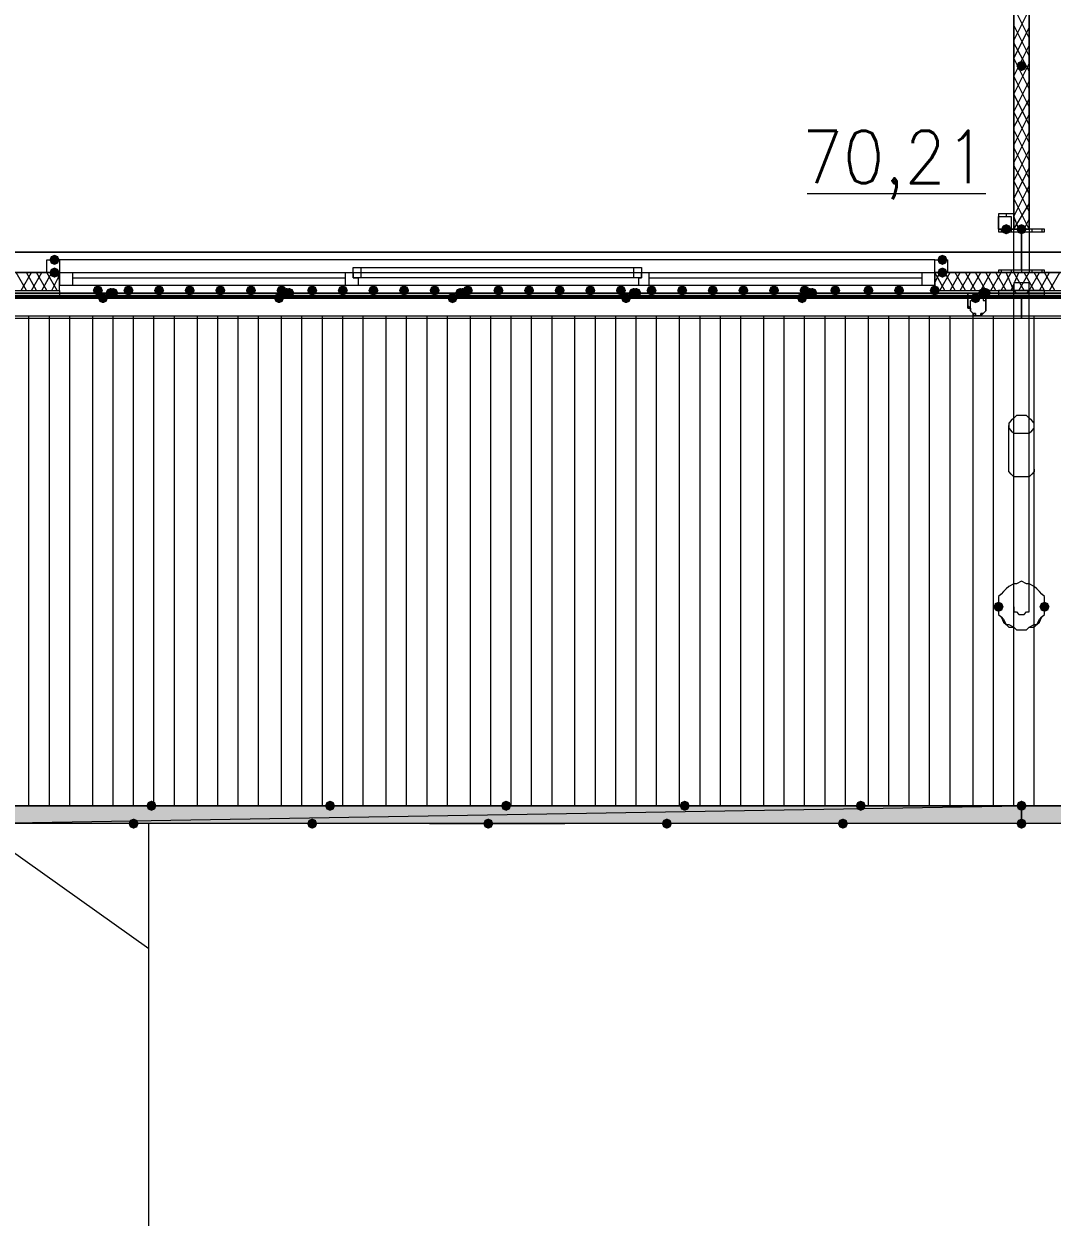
# Model space of a CAD drawing. Header units: millimetres. Extents: x 0 to 420, y 0 to 297.
# Drawn here: x 191.9 to 208.96, y 89.91 to 109.71 of the extents above; entities that cross this region are included whole.
import ezdxf

# ---------------------------------------------------------------- set-up
doc = ezdxf.new("R2010")
doc.units = ezdxf.units.MM
doc.styles.get("Standard").update_dxf_attribs({"font": 'STANDARD'})

msp = doc.modelspace()

# ---------------------------------------------------------------- hatches: boundary and pattern name
for color, points in [(7, [(208.534, 109.008333), (208.509129, 108.948537), (208.449333, 108.923667), (208.389538, 108.948537), (208.364667, 109.008333), (208.389537, 109.068129), (208.449333, 109.093), (208.509129, 109.068129)]), (7, [(208.28, 106.299), (208.255129, 106.239204), (208.195333, 106.214333), (208.135538, 106.239204), (208.110667, 106.299), (208.135537, 106.358796), (208.195333, 106.383667), (208.255129, 106.358796)]), (7, [(208.534, 106.299), (208.509129, 106.239204), (208.449333, 106.214333), (208.389538, 106.239204), (208.364667, 106.299), (208.389537, 106.358796), (208.449333, 106.383667), (208.509129, 106.358796)]), (7, [(192.489667, 105.791), (192.464796, 105.731204), (192.405, 105.706333), (192.345204, 105.731204), (192.320333, 105.791), (192.345204, 105.850796), (192.405, 105.875667), (192.464796, 105.850796)]), (7, [(207.221667, 105.791), (207.196796, 105.731204), (207.137, 105.706333), (207.077204, 105.731204), (207.052333, 105.791), (207.077204, 105.850796), (207.137, 105.875667), (207.196796, 105.850796)]), (7, [(192.489667, 105.579333), (192.464796, 105.519537), (192.405, 105.494667), (192.345204, 105.519537), (192.320333, 105.579333), (192.345204, 105.639129), (192.405, 105.664), (192.464796, 105.639129)]), (7, [(207.221667, 105.579333), (207.196796, 105.519537), (207.137, 105.494667), (207.077204, 105.519537), (207.052333, 105.579333), (207.077204, 105.639129), (207.137, 105.664), (207.196796, 105.639129)]), (7, [(193.209333, 105.283), (193.184463, 105.223204), (193.124667, 105.198333), (193.064871, 105.223204), (193.04, 105.283), (193.064871, 105.342796), (193.124667, 105.367667), (193.184462, 105.342796)]), (7, [(193.717333, 105.283), (193.692462, 105.223204), (193.632667, 105.198333), (193.572871, 105.223204), (193.548, 105.283), (193.572871, 105.342796), (193.632667, 105.367667), (193.692462, 105.342796)]), (7, [(194.225333, 105.283), (194.200462, 105.223204), (194.140667, 105.198333), (194.080871, 105.223204), (194.056, 105.283), (194.080871, 105.342796), (194.140667, 105.367667), (194.200462, 105.342796)]), (7, [(194.733333, 105.283), (194.708463, 105.223204), (194.648667, 105.198333), (194.588871, 105.223204), (194.564, 105.283), (194.588871, 105.342796), (194.648667, 105.367667), (194.708462, 105.342796)]), (7, [(195.241333, 105.283), (195.216462, 105.223204), (195.156667, 105.198333), (195.096871, 105.223204), (195.072, 105.283), (195.096871, 105.342796), (195.156667, 105.367667), (195.216462, 105.342796)]), (7, [(195.749333, 105.283), (195.724463, 105.223204), (195.664667, 105.198333), (195.604871, 105.223204), (195.58, 105.283), (195.604871, 105.342796), (195.664667, 105.367667), (195.724462, 105.342796)]), (7, [(196.257333, 105.283), (196.232463, 105.223204), (196.172667, 105.198333), (196.112871, 105.223204), (196.088, 105.283), (196.112871, 105.342796), (196.172667, 105.367667), (196.232462, 105.342796)]), (7, [(196.765333, 105.283), (196.740462, 105.223204), (196.680667, 105.198333), (196.620871, 105.223204), (196.596, 105.283), (196.620871, 105.342796), (196.680667, 105.367667), (196.740462, 105.342796)]), (7, [(197.273333, 105.283), (197.248462, 105.223204), (197.188667, 105.198333), (197.128871, 105.223204), (197.104, 105.283), (197.128871, 105.342796), (197.188667, 105.367667), (197.248462, 105.342796)]), (7, [(197.781333, 105.283), (197.756463, 105.223204), (197.696667, 105.198333), (197.636871, 105.223204), (197.612, 105.283), (197.636871, 105.342796), (197.696667, 105.367667), (197.756462, 105.342796)]), (7, [(198.289333, 105.283), (198.264463, 105.223204), (198.204667, 105.198333), (198.144871, 105.223204), (198.12, 105.283), (198.144871, 105.342796), (198.204667, 105.367667), (198.264462, 105.342796)]), (7, [(198.797333, 105.283), (198.772462, 105.223204), (198.712667, 105.198333), (198.652871, 105.223204), (198.628, 105.283), (198.652871, 105.342796), (198.712667, 105.367667), (198.772462, 105.342796)]), (7, [(199.347667, 105.283), (199.322796, 105.223204), (199.263, 105.198333), (199.203204, 105.223204), (199.178333, 105.283), (199.203204, 105.342796), (199.263, 105.367667), (199.322796, 105.342796)]), (7, [(199.855667, 105.283), (199.830796, 105.223204), (199.771, 105.198333), (199.711204, 105.223204), (199.686333, 105.283), (199.711204, 105.342796), (199.771, 105.367667), (199.830796, 105.342796)]), (7, [(200.363667, 105.283), (200.338796, 105.223204), (200.279, 105.198333), (200.219204, 105.223204), (200.194333, 105.283), (200.219204, 105.342796), (200.279, 105.367667), (200.338796, 105.342796)]), (7, [(200.871667, 105.283), (200.846796, 105.223204), (200.787, 105.198333), (200.727204, 105.223204), (200.702333, 105.283), (200.727204, 105.342796), (200.787, 105.367667), (200.846796, 105.342796)]), (7, [(201.379667, 105.283), (201.354796, 105.223204), (201.295, 105.198333), (201.235204, 105.223204), (201.210333, 105.283), (201.235204, 105.342796), (201.295, 105.367667), (201.354796, 105.342796)]), (7, [(201.887667, 105.283), (201.862796, 105.223204), (201.803, 105.198333), (201.743204, 105.223204), (201.718333, 105.283), (201.743204, 105.342796), (201.803, 105.367667), (201.862796, 105.342796)]), (7, [(202.395667, 105.283), (202.370796, 105.223204), (202.311, 105.198333), (202.251204, 105.223204), (202.226333, 105.283), (202.251204, 105.342796), (202.311, 105.367667), (202.370796, 105.342796)]), (7, [(202.903667, 105.283), (202.878796, 105.223204), (202.819, 105.198333), (202.759204, 105.223204), (202.734333, 105.283), (202.759204, 105.342796), (202.819, 105.367667), (202.878796, 105.342796)]), (7, [(203.411667, 105.283), (203.386796, 105.223204), (203.327, 105.198333), (203.267204, 105.223204), (203.242333, 105.283), (203.267204, 105.342796), (203.327, 105.367667), (203.386796, 105.342796)]), (7, [(203.919667, 105.283), (203.894796, 105.223204), (203.835, 105.198333), (203.775204, 105.223204), (203.750333, 105.283), (203.775204, 105.342796), (203.835, 105.367667), (203.894796, 105.342796)]), (7, [(204.427667, 105.283), (204.402796, 105.223204), (204.343, 105.198333), (204.283204, 105.223204), (204.258333, 105.283), (204.283204, 105.342796), (204.343, 105.367667), (204.402796, 105.342796)]), (7, [(204.935667, 105.283), (204.910796, 105.223204), (204.851, 105.198333), (204.791204, 105.223204), (204.766333, 105.283), (204.791204, 105.342796), (204.851, 105.367667), (204.910796, 105.342796)]), (7, [(205.443667, 105.283), (205.418796, 105.223204), (205.359, 105.198333), (205.299204, 105.223204), (205.274333, 105.283), (205.299204, 105.342796), (205.359, 105.367667), (205.418796, 105.342796)]), (7, [(205.994, 105.283), (205.969129, 105.223204), (205.909333, 105.198333), (205.849538, 105.223204), (205.824667, 105.283), (205.849537, 105.342796), (205.909333, 105.367667), (205.969129, 105.342796)]), (7, [(206.502, 105.283), (206.477129, 105.223204), (206.417333, 105.198333), (206.357537, 105.223204), (206.332667, 105.283), (206.357537, 105.342796), (206.417333, 105.367667), (206.477129, 105.342796)]), (7, [(207.094667, 105.283), (207.069796, 105.223204), (207.01, 105.198333), (206.950204, 105.223204), (206.925333, 105.283), (206.950204, 105.342796), (207.01, 105.367667), (207.069796, 105.342796)]), (7, [(207.094667, 105.283), (207.069796, 105.223204), (207.01, 105.198333), (206.950204, 105.223204), (206.925333, 105.283), (206.950204, 105.342796), (207.01, 105.367667), (207.069796, 105.342796)]), (254, [(193.294, 105.156), (193.269129, 105.096204), (193.209333, 105.071333), (193.149538, 105.096204), (193.124667, 105.156), (193.149537, 105.215796), (193.209333, 105.240667), (193.269129, 105.215796)]), (254, [(193.421, 105.240667), (193.396129, 105.180871), (193.336333, 105.156), (193.276538, 105.180871), (193.251667, 105.240667), (193.276537, 105.300462), (193.336333, 105.325333), (193.396129, 105.300463)]), (254, [(193.463333, 105.240667), (193.438462, 105.180871), (193.378667, 105.156), (193.318871, 105.180871), (193.294, 105.240667), (193.318871, 105.300462), (193.378667, 105.325333), (193.438462, 105.300463)]), (254, [(193.463333, 105.240667), (193.438462, 105.180871), (193.378667, 105.156), (193.318871, 105.180871), (193.294, 105.240667), (193.318871, 105.300462), (193.378667, 105.325333), (193.438462, 105.300463)]), (254, [(196.215, 105.156), (196.190129, 105.096204), (196.130333, 105.071333), (196.070538, 105.096204), (196.045667, 105.156), (196.070537, 105.215796), (196.130333, 105.240667), (196.190129, 105.215796)]), (254, [(196.299667, 105.240667), (196.274796, 105.180871), (196.215, 105.156), (196.155204, 105.180871), (196.130333, 105.240667), (196.155204, 105.300462), (196.215, 105.325333), (196.274796, 105.300463)]), (254, [(196.342, 105.240667), (196.317129, 105.180871), (196.257333, 105.156), (196.197538, 105.180871), (196.172667, 105.240667), (196.197537, 105.300462), (196.257333, 105.325333), (196.317129, 105.300463)]), (254, [(196.384333, 105.240667), (196.359463, 105.180871), (196.299667, 105.156), (196.239871, 105.180871), (196.215, 105.240667), (196.239871, 105.300462), (196.299667, 105.325333), (196.359462, 105.300463)]), (254, [(199.093667, 105.156), (199.068796, 105.096204), (199.009, 105.071333), (198.949204, 105.096204), (198.924333, 105.156), (198.949204, 105.215796), (199.009, 105.240667), (199.068796, 105.215796)]), (254, [(199.220667, 105.240667), (199.195796, 105.180871), (199.136, 105.156), (199.076204, 105.180871), (199.051333, 105.240667), (199.076204, 105.300462), (199.136, 105.325333), (199.195796, 105.300463)]), (254, [(199.263, 105.240667), (199.238129, 105.180871), (199.178333, 105.156), (199.118538, 105.180871), (199.093667, 105.240667), (199.118537, 105.300462), (199.178333, 105.325333), (199.238129, 105.300463)]), (254, [(199.263, 105.240667), (199.238129, 105.180871), (199.178333, 105.156), (199.118538, 105.180871), (199.093667, 105.240667), (199.118537, 105.300462), (199.178333, 105.325333), (199.238129, 105.300463)]), (254, [(201.972333, 105.156), (201.947462, 105.096204), (201.887667, 105.071333), (201.827871, 105.096204), (201.803, 105.156), (201.827871, 105.215796), (201.887667, 105.240667), (201.947462, 105.215796)]), (254, [(202.099333, 105.240667), (202.074462, 105.180871), (202.014667, 105.156), (201.954871, 105.180871), (201.93, 105.240667), (201.954871, 105.300462), (202.014667, 105.325333), (202.074462, 105.300463)]), (254, [(202.141667, 105.240667), (202.116796, 105.180871), (202.057, 105.156), (201.997204, 105.180871), (201.972333, 105.240667), (201.997204, 105.300462), (202.057, 105.325333), (202.116796, 105.300463)]), (254, [(202.141667, 105.240667), (202.116796, 105.180871), (202.057, 105.156), (201.997204, 105.180871), (201.972333, 105.240667), (201.997204, 105.300462), (202.057, 105.325333), (202.116796, 105.300463)]), (254, [(204.893333, 105.156), (204.868462, 105.096204), (204.808667, 105.071333), (204.748871, 105.096204), (204.724, 105.156), (204.748871, 105.215796), (204.808667, 105.240667), (204.868462, 105.215796)]), (254, [(205.020333, 105.240667), (204.995462, 105.180871), (204.935667, 105.156), (204.875871, 105.180871), (204.851, 105.240667), (204.875871, 105.300462), (204.935667, 105.325333), (204.995462, 105.300463)]), (254, [(205.062667, 105.240667), (205.037796, 105.180871), (204.978, 105.156), (204.918204, 105.180871), (204.893333, 105.240667), (204.918204, 105.300462), (204.978, 105.325333), (205.037796, 105.300463)]), (254, [(205.062667, 105.240667), (205.037796, 105.180871), (204.978, 105.156), (204.918204, 105.180871), (204.893333, 105.240667), (204.918204, 105.300462), (204.978, 105.325333), (205.037796, 105.300463)]), (254, [(207.772, 105.156), (207.747129, 105.096204), (207.687333, 105.071333), (207.627537, 105.096204), (207.602667, 105.156), (207.627537, 105.215796), (207.687333, 105.240667), (207.747129, 105.215796)]), (254, [(207.899, 105.240667), (207.874129, 105.180871), (207.814333, 105.156), (207.754538, 105.180871), (207.729667, 105.240667), (207.754537, 105.300462), (207.814333, 105.325333), (207.874129, 105.300463)]), (254, [(207.941333, 105.240667), (207.916462, 105.180871), (207.856667, 105.156), (207.796871, 105.180871), (207.772, 105.240667), (207.796871, 105.300462), (207.856667, 105.325333), (207.916462, 105.300463)]), (254, [(207.941333, 105.240667), (207.916462, 105.180871), (207.856667, 105.156), (207.796871, 105.180871), (207.772, 105.240667), (207.796871, 105.300462), (207.856667, 105.325333), (207.916462, 105.300463)]), (7, [(208.153, 100.033667), (208.128129, 99.973871), (208.068333, 99.949), (208.008537, 99.973871), (207.983667, 100.033667), (208.008537, 100.093462), (208.068333, 100.118333), (208.128129, 100.093463)]), (7, [(208.915, 100.033667), (208.890129, 99.973871), (208.830333, 99.949), (208.770538, 99.973871), (208.745667, 100.033667), (208.770537, 100.093462), (208.830333, 100.118333), (208.890129, 100.093463)]), (254, [(194.098333, 96.731667), (194.073463, 96.671871), (194.013667, 96.647), (193.953871, 96.671871), (193.929, 96.731667), (193.953871, 96.791462), (194.013667, 96.816333), (194.073462, 96.791463)]), (254, [(197.061667, 96.731667), (197.036796, 96.671871), (196.977, 96.647), (196.917204, 96.671871), (196.892333, 96.731667), (196.917204, 96.791462), (196.977, 96.816333), (197.036796, 96.791463)]), (254, [(199.982667, 96.731667), (199.957796, 96.671871), (199.898, 96.647), (199.838204, 96.671871), (199.813333, 96.731667), (199.838204, 96.791462), (199.898, 96.816333), (199.957796, 96.791463)]), (254, [(202.946, 96.731667), (202.921129, 96.671871), (202.861333, 96.647), (202.801538, 96.671871), (202.776667, 96.731667), (202.801537, 96.791462), (202.861333, 96.816333), (202.921129, 96.791463)]), (254, [(205.867, 96.731667), (205.842129, 96.671871), (205.782333, 96.647), (205.722537, 96.671871), (205.697667, 96.731667), (205.722537, 96.791462), (205.782333, 96.816333), (205.842129, 96.791463)]), (254, [(208.534, 96.731667), (208.509129, 96.671871), (208.449333, 96.647), (208.389538, 96.671871), (208.364667, 96.731667), (208.389537, 96.791462), (208.449333, 96.816333), (208.509129, 96.791463)]), (254, [(193.802, 96.435333), (193.777129, 96.375538), (193.717333, 96.350667), (193.657537, 96.375538), (193.632667, 96.435333), (193.657537, 96.495129), (193.717333, 96.52), (193.777129, 96.495129)]), (254, [(196.765333, 96.435333), (196.740462, 96.375538), (196.680667, 96.350667), (196.620871, 96.375538), (196.596, 96.435333), (196.620871, 96.495129), (196.680667, 96.52), (196.740462, 96.495129)]), (254, [(199.686333, 96.435333), (199.661462, 96.375538), (199.601667, 96.350667), (199.541871, 96.375538), (199.517, 96.435333), (199.541871, 96.495129), (199.601667, 96.52), (199.661462, 96.495129)]), (254, [(202.649667, 96.435333), (202.624796, 96.375538), (202.565, 96.350667), (202.505204, 96.375538), (202.480333, 96.435333), (202.505204, 96.495129), (202.565, 96.52), (202.624796, 96.495129)]), (254, [(205.570667, 96.435333), (205.545796, 96.375538), (205.486, 96.350667), (205.426204, 96.375538), (205.401333, 96.435333), (205.426204, 96.495129), (205.486, 96.52), (205.545796, 96.495129)]), (254, [(208.534, 96.435333), (208.509129, 96.375538), (208.449333, 96.350667), (208.389538, 96.375538), (208.364667, 96.435333), (208.389537, 96.495129), (208.449333, 96.52), (208.509129, 96.495129)])]:
    msp.add_hatch(color=color).paths.add_polyline_path(points, flags=0)
h = msp.add_hatch(color=7)
h.paths.add_polyline_path([(382.947333, 105.156), (120.904, 105.156), (382.947333, 105.240667)], flags=0)
h.paths.add_polyline_path([(120.904, 105.156), (382.947333, 105.240667), (120.904, 105.240667)], flags=0)
h = msp.add_hatch(color=7)
h.paths.add_polyline_path([(208.449333, 96.435333), (191.050333, 96.435333), (208.449333, 96.731667)], flags=0)
h.paths.add_polyline_path([(191.050333, 96.435333), (208.449333, 96.731667), (191.050333, 96.731667)], flags=0)
h = msp.add_hatch(color=7)
h.paths.add_polyline_path([(225.848333, 96.435333), (208.449333, 96.435333), (225.848333, 96.731667)], flags=0)
h.paths.add_polyline_path([(208.449333, 96.435333), (225.848333, 96.731667), (208.449333, 96.731667)], flags=0)

# ---------------------------------------------------------------- linework, layer by layer
at = {"color": 7, "lineweight": 0}
for points in [[(394.335, 222.25), (260.265333, 222.25), (260.265333, 191.219667), (243.586, 191.219667), (243.586, 222.25), (109.516333, 222.25), (109.516333, 105.579333), (243.586, 105.579333), (243.586, 136.609667), (260.265333, 136.609667), (260.265333, 105.579333), (394.335, 105.579333)], [(243.586, 221.869), (243.586, 191.219667), (260.265333, 191.219667), (260.265333, 221.869), (393.954, 221.869), (393.954, 105.918), (260.265333, 105.918), (260.265333, 136.609667), (243.586, 136.609667), (243.586, 105.918), (109.897333, 105.918), (109.897333, 221.869)], [(208.322333, 122.978333), (208.322333, 106.299), (208.576333, 106.299), (208.576333, 122.978333)], [(208.322333, 106.553), (208.068333, 106.553), (208.068333, 106.299), (208.322333, 106.299)], [(208.28, 106.510667), (208.28, 106.299), (208.068333, 106.299), (208.068333, 106.510667)], [(208.830333, 106.299), (208.068333, 106.299), (208.068333, 106.256667), (208.449333, 106.256667), (208.449333, 105.621667), (208.068333, 105.621667), (208.068333, 105.579333), (208.830333, 105.579333), (208.830333, 105.621667), (208.449333, 105.621667), (208.449333, 106.256667), (208.830333, 106.256667)], [(192.278, 105.791), (192.489667, 105.791), (192.489667, 105.579333), (192.278, 105.579333), (192.278, 105.791), (192.489667, 105.791), (192.489667, 105.579333), (192.278, 105.579333)], [(207.01, 105.791), (207.221667, 105.791), (207.221667, 105.579333), (207.01, 105.579333), (207.01, 105.791), (207.221667, 105.791), (207.221667, 105.579333), (207.01, 105.579333)], [(192.489667, 105.579333), (192.489667, 105.367667)], [(197.358, 105.664), (197.485, 105.664), (197.485, 105.494667), (197.358, 105.494667)], [(202.141667, 105.494667), (202.014667, 105.494667), (202.014667, 105.664), (202.141667, 105.664)], [(207.01, 105.579333), (207.01, 105.367667)], [(208.491667, 105.41), (208.449333, 105.41), (208.407, 105.41), (208.364667, 105.41), (208.322333, 105.41), (208.322333, 105.367667), (208.322333, 105.325333), (208.322333, 105.283), (208.364667, 105.240667), (208.407, 105.240667), (208.449333, 105.240667), (208.491667, 105.240667), (208.534, 105.240667), (208.576333, 105.283), (208.576333, 105.325333), (208.576333, 105.367667), (208.576333, 105.41), (208.534, 105.41)], [(382.947333, 105.156), (120.904, 105.156), (382.947333, 105.240667)], [(120.904, 105.156), (382.947333, 105.240667), (120.904, 105.240667)], [(191.050333, 105.198333), (208.449333, 105.198333), (208.449333, 104.817333), (191.050333, 104.817333)], [(207.983667, 105.240667), (207.856667, 105.240667), (207.856667, 105.029), (207.856667, 104.986667), (207.856667, 104.944333), (207.814333, 104.902), (207.772, 104.859667), (207.729667, 104.859667), (207.687333, 104.859667), (207.645, 104.859667), (207.645, 104.902), (207.602667, 104.944333), (207.602667, 104.986667), (207.560333, 104.986667), (207.560333, 105.029), (207.560333, 105.240667), (207.475667, 105.240667), (207.560333, 105.240667), (207.560333, 105.029), (207.602667, 104.986667), (207.602667, 104.944333), (207.645, 104.902), (207.687333, 104.902), (207.687333, 104.859667), (207.729667, 104.859667), (207.772, 104.859667), (207.772, 104.902), (207.814333, 104.902), (207.856667, 104.944333), (207.856667, 104.986667), (207.856667, 105.029), (207.856667, 105.240667), (207.983667, 105.240667), (207.856667, 105.240667), (207.856667, 105.029), (207.856667, 104.986667), (207.856667, 104.944333), (207.814333, 104.902), (207.772, 104.859667), (207.729667, 104.859667), (207.687333, 104.859667), (207.645, 104.859667), (207.645, 104.902), (207.602667, 104.944333), (207.602667, 104.986667), (207.560333, 104.986667), (207.560333, 105.029), (207.560333, 105.240667), (207.475667, 105.240667), (207.560333, 105.240667), (207.560333, 105.029), (207.602667, 104.986667), (207.602667, 104.944333), (207.645, 104.902), (207.687333, 104.902), (207.687333, 104.859667), (207.729667, 104.859667), (207.772, 104.859667), (207.772, 104.902), (207.814333, 104.902), (207.856667, 104.944333), (207.856667, 104.986667), (207.856667, 105.029), (207.856667, 105.240667), (207.983667, 105.240667), (207.856667, 105.240667), (207.856667, 105.029), (207.856667, 104.986667), (207.856667, 104.944333), (207.814333, 104.902), (207.772, 104.902), (207.772, 104.859667), (207.729667, 104.859667), (207.687333, 104.859667), (207.687333, 104.902), (207.645, 104.902), (207.602667, 104.944333), (207.602667, 104.986667), (207.560333, 105.029), (207.560333, 105.240667), (207.475667, 105.240667), (207.560333, 105.240667), (207.560333, 105.029), (207.560333, 104.986667), (207.602667, 104.986667), (207.602667, 104.944333), (207.645, 104.902), (207.645, 104.859667), (207.687333, 104.859667), (207.729667, 104.859667), (207.772, 104.859667), (207.814333, 104.902), (207.856667, 104.944333), (207.856667, 104.986667), (207.856667, 105.029), (207.856667, 105.240667)], [(207.856667, 105.029), (207.856667, 104.986667), (207.856667, 104.944333), (207.814333, 104.902), (207.772, 104.902), (207.772, 104.859667), (207.729667, 104.859667), (207.687333, 104.859667), (207.687333, 104.902), (207.645, 104.902), (207.602667, 104.944333), (207.602667, 104.986667), (207.602667, 105.029), (207.602667, 105.071333), (207.602667, 105.113667), (207.645, 105.113667), (207.645, 105.156), (207.687333, 105.156), (207.729667, 105.156), (207.772, 105.156), (207.814333, 105.156), (207.814333, 105.113667), (207.856667, 105.113667), (207.856667, 105.071333)], [(207.602667, 105.029), (207.602667, 105.071333), (207.602667, 105.113667), (207.645, 105.113667), (207.645, 105.156), (207.687333, 105.156), (207.729667, 105.156), (207.772, 105.156), (207.814333, 105.156), (207.814333, 105.113667), (207.856667, 105.113667), (207.856667, 105.071333), (207.856667, 105.029), (207.856667, 104.986667), (207.856667, 104.944333), (207.814333, 104.902), (207.772, 104.902), (207.772, 104.859667), (207.729667, 104.859667), (207.687333, 104.859667), (207.687333, 104.902), (207.645, 104.902), (207.602667, 104.944333), (207.602667, 104.986667)], [(208.449333, 105.198333), (225.848333, 105.198333), (225.848333, 104.817333), (208.449333, 104.817333)], [(382.947333, 97.324333), (382.947333, 96.731667), (120.904, 96.731667), (120.904, 97.324333), (120.904, 104.309333), (120.904, 104.859667), (382.947333, 104.859667), (382.947333, 104.309333)], [(208.491667, 103.208667), (208.449333, 103.208667), (208.407, 103.208667), (208.364667, 103.208667), (208.322333, 103.166333), (208.28, 103.124), (208.237667, 103.081667), (208.237667, 103.039333), (208.237667, 102.997), (208.28, 102.954667), (208.322333, 102.912333), (208.364667, 102.912333), (208.407, 102.912333), (208.449333, 102.912333), (208.491667, 102.912333), (208.534, 102.912333), (208.576333, 102.912333), (208.618667, 102.954667), (208.661, 102.997), (208.661, 103.039333), (208.661, 103.081667), (208.618667, 103.124), (208.576333, 103.166333), (208.534, 103.208667)], [(208.534, 100.414667), (208.449333, 100.457), (208.364667, 100.414667), (208.322333, 100.414667), (208.237667, 100.372333), (208.195333, 100.33), (208.153, 100.287667), (208.110667, 100.245333), (208.068333, 100.203), (208.068333, 100.118333), (208.068333, 100.033667), (208.068333, 99.991333), (208.068333, 99.906667), (208.110667, 99.864333), (208.153, 99.822), (208.195333, 99.737333), (208.237667, 99.737333), (208.322333, 99.695), (208.364667, 99.652667), (208.449333, 99.652667), (208.534, 99.652667), (208.576333, 99.695), (208.661, 99.737333), (208.703333, 99.737333), (208.745667, 99.822), (208.788, 99.864333), (208.830333, 99.906667), (208.830333, 99.991333), (208.830333, 100.033667), (208.830333, 100.118333), (208.830333, 100.203), (208.788, 100.245333), (208.745667, 100.287667), (208.703333, 100.33), (208.661, 100.372333), (208.576333, 100.414667)], [(260.604, 96.731667), (260.604, 96.435333), (243.247333, 96.435333), (243.247333, 96.731667), (243.247333, 96.435333), (225.848333, 96.435333), (225.848333, 96.731667), (225.848333, 96.435333), (208.449333, 96.435333), (208.449333, 96.731667), (208.449333, 96.435333), (191.050333, 96.435333), (191.050333, 96.731667), (173.693667, 96.731667), (173.693667, 96.435333), (191.050333, 96.435333), (191.050333, 96.731667), (208.449333, 96.731667), (225.848333, 96.731667), (243.247333, 96.731667)], [(208.449333, 96.435333), (191.050333, 96.435333), (208.449333, 96.731667)], [(191.050333, 96.435333), (208.449333, 96.731667), (191.050333, 96.731667)], [(225.848333, 96.435333), (208.449333, 96.435333), (225.848333, 96.731667)], [(208.449333, 96.435333), (225.848333, 96.731667), (208.449333, 96.731667)], [(198.628, 96.435333), (200.871667, 96.435333)]]:
    msp.add_lwpolyline(points, close=True, dxfattribs=at)
at = {"color": 254, "lineweight": 0}
msp.add_lwpolyline([(243.586, 221.869), (109.897333, 221.869), (109.897333, 105.918), (243.586, 105.918), (243.586, 136.609667), (260.265333, 136.609667), (260.265333, 105.918), (393.954, 105.918), (393.954, 221.869), (260.265333, 221.869), (260.265333, 191.219667), (243.586, 191.219667)], close=True, dxfattribs=at)
at = {"color": 43, "lineweight": 0}
for points in [[(208.322333, 140.081), (191.219667, 140.081), (191.219667, 105.579333), (208.322333, 105.579333)], [(208.576333, 140.081), (208.576333, 105.579333), (225.679, 105.579333), (225.679, 140.081)]]:
    msp.add_lwpolyline(points, close=True, dxfattribs=at)
at = {"color": 7, "lineweight": 0}
for points in [[(208.576333, 109.474), (208.322333, 109.982)], [(208.322333, 109.431667), (208.576333, 109.939667)], [(208.576333, 109.177667), (208.322333, 109.685667)], [(208.322333, 109.135333), (208.576333, 109.643333)], [(208.576333, 108.923667), (208.322333, 109.389333)], [(208.322333, 108.839), (208.576333, 109.347)], [(208.576333, 108.627333), (208.322333, 109.135333)], [(208.322333, 108.542667), (208.576333, 109.050667)], [(208.576333, 108.331), (208.322333, 108.839)], [(208.322333, 108.246333), (208.576333, 108.754333)], [(208.576333, 108.034667), (208.322333, 108.542667)], [(208.322333, 107.992333), (208.576333, 108.458)], [(208.576333, 107.738333), (208.322333, 108.246333)], [(208.322333, 107.696), (208.576333, 108.204)], [(208.576333, 107.442), (208.322333, 107.95)], [(208.322333, 107.399667), (208.576333, 107.907667)], [(208.576333, 107.145667), (208.322333, 107.653667)], [(208.322333, 107.103333), (208.576333, 107.611333)], [(208.576333, 106.891667), (208.322333, 107.357333)], [(208.322333, 106.807), (208.576333, 107.315)], [(208.576333, 106.595333), (208.322333, 107.103333)], [(208.322333, 106.510667), (208.576333, 107.018667)], [(204.893333, 106.891667), (207.856667, 106.891667)], [(208.576333, 106.299), (208.322333, 106.807)], [(208.195333, 106.553), (208.195333, 106.510667)], [(208.322333, 106.299), (208.576333, 106.722333)], [(208.407, 106.299), (208.322333, 106.510667)], [(208.491667, 106.299), (208.576333, 106.468333)], [(208.110667, 106.299), (208.110667, 106.256667)], [(208.28, 106.299), (208.28, 106.256667)], [(208.449333, 106.299), (208.449333, 105.579333)], [(208.618667, 106.299), (208.618667, 106.256667)], [(208.788, 106.299), (208.788, 106.256667)], [(199.771, 105.791), (192.489667, 105.791), (192.489667, 105.706333)], [(199.771, 105.791), (192.489667, 105.791), (192.489667, 105.706333)], [(207.01, 105.706333), (207.01, 105.791), (199.771, 105.791)], [(207.01, 105.706333), (207.01, 105.791), (199.771, 105.791)], [(192.489667, 105.579333), (189.611, 105.579333)], [(191.939333, 105.283), (191.77, 105.579333)], [(191.854667, 105.283), (192.024, 105.579333)], [(192.108667, 105.283), (191.939333, 105.579333)], [(192.024, 105.283), (192.193333, 105.579333)], [(192.278, 105.283), (192.108667, 105.579333)], [(192.193333, 105.283), (192.362667, 105.579333)], [(192.447333, 105.283), (192.278, 105.579333)], [(192.489667, 105.452333), (192.447333, 105.579333)], [(192.489667, 105.706333), (192.489667, 105.579333), (199.771, 105.579333)], [(192.489667, 105.706333), (192.489667, 105.579333), (199.771, 105.579333)], [(192.489667, 105.283), (192.489667, 105.367667), (192.489667, 105.579333)], [(192.489667, 105.579333), (207.01, 105.579333)], [(192.489667, 105.579333), (192.701333, 105.579333), (192.701333, 105.367667), (192.489667, 105.367667)], [(192.701333, 105.579333), (197.231, 105.579333)], [(197.315667, 105.367667), (197.231, 105.367667), (197.231, 105.579333), (197.315667, 105.579333)], [(197.315667, 105.579333), (197.358, 105.579333), (197.358, 105.494667), (197.442667, 105.494667), (197.442667, 105.367667), (197.315667, 105.367667)], [(197.485, 105.664), (202.014667, 105.664)], [(197.485, 105.664), (202.014667, 105.664)], [(197.485, 105.579333), (202.014667, 105.579333)], [(199.771, 105.579333), (207.01, 105.579333), (207.01, 105.706333)], [(199.771, 105.579333), (207.01, 105.579333), (207.01, 105.706333)], [(202.184, 105.367667), (202.099333, 105.367667), (202.099333, 105.494667), (202.141667, 105.494667), (202.141667, 105.579333), (202.184, 105.579333)], [(202.184, 105.579333), (202.268667, 105.579333), (202.268667, 105.367667), (202.184, 105.367667)], [(202.268667, 105.579333), (206.798333, 105.579333)], [(207.01, 105.367667), (206.798333, 105.367667), (206.798333, 105.579333), (207.01, 105.579333)], [(207.01, 105.41), (207.094667, 105.579333)], [(207.179333, 105.283), (207.01, 105.579333)], [(207.01, 105.283), (207.01, 105.367667), (207.01, 105.579333)], [(209.888667, 105.579333), (207.01, 105.579333)], [(207.094667, 105.283), (207.264, 105.579333)], [(207.348667, 105.283), (207.179333, 105.579333)], [(207.264, 105.283), (207.433333, 105.579333)], [(207.518, 105.283), (207.348667, 105.579333)], [(207.433333, 105.283), (207.602667, 105.579333)], [(207.687333, 105.283), (207.518, 105.579333)], [(207.602667, 105.283), (207.772, 105.579333)], [(207.856667, 105.283), (207.687333, 105.579333)], [(207.772, 105.283), (207.941333, 105.579333)], [(208.026, 105.283), (207.856667, 105.579333)], [(207.941333, 105.283), (208.110667, 105.579333)], [(208.195333, 105.283), (208.026, 105.579333)], [(208.110667, 105.621667), (208.110667, 105.579333)], [(208.110667, 105.283), (208.28, 105.579333)], [(208.322333, 105.283), (208.195333, 105.579333)], [(208.28, 105.621667), (208.28, 105.579333)], [(208.28, 105.283), (208.407, 105.579333)], [(208.491667, 105.283), (208.322333, 105.579333)], [(208.407, 105.283), (208.576333, 105.579333)], [(208.661, 105.283), (208.491667, 105.579333)], [(208.576333, 105.283), (208.745667, 105.579333)], [(208.618667, 105.621667), (208.618667, 105.579333)], [(208.830333, 105.283), (208.661, 105.579333)], [(208.745667, 105.283), (208.915, 105.579333)], [(208.788, 105.621667), (208.788, 105.579333)], [(208.999667, 105.283), (208.830333, 105.579333)], [(208.915, 105.283), (209.084333, 105.579333)], [(192.362667, 105.283), (192.489667, 105.537)], [(192.489667, 105.283), (192.489667, 105.367667)], [(192.701333, 105.494667), (197.231, 105.494667)], [(197.231, 105.367667), (192.701333, 105.367667)], [(202.099333, 105.367667), (197.442667, 105.367667)], [(202.014667, 105.494667), (197.485, 105.494667)], [(202.268667, 105.494667), (206.798333, 105.494667)], [(206.798333, 105.367667), (202.268667, 105.367667)], [(207.01, 105.283), (207.01, 105.367667)], [(383.243667, 105.240667), (120.904, 105.240667), (383.243667, 105.240667), (120.904, 105.240667)], [(382.947333, 105.240667), (120.904, 105.240667)], [(383.243667, 105.240667), (382.947333, 105.240667), (120.904, 105.240667)], [(383.243667, 105.240667), (120.904, 105.240667), (120.904, 105.156)], [(120.904, 105.156), (382.947333, 105.156)], [(189.611, 105.283), (192.489667, 105.283)], [(192.489667, 105.283), (192.489667, 105.198333), (207.01, 105.198333), (207.01, 105.283)], [(207.01, 105.283), (209.888667, 105.283)], [(208.830333, 105.198333), (208.830333, 105.283), (208.788, 105.283), (208.745667, 105.283), (208.703333, 105.283), (208.661, 105.283), (208.576333, 105.283), (208.534, 105.283), (208.449333, 105.283), (208.364667, 105.283), (208.322333, 105.283), (208.237667, 105.283), (208.195333, 105.283), (208.153, 105.283), (208.110667, 105.283), (208.068333, 105.283), (208.068333, 105.198333)], [(208.830333, 105.198333), (208.788, 105.198333), (208.745667, 105.198333), (208.703333, 105.198333), (208.661, 105.198333), (208.576333, 105.198333), (208.534, 105.198333), (208.449333, 105.198333), (208.364667, 105.198333), (208.322333, 105.198333), (208.237667, 105.198333), (208.195333, 105.198333), (208.153, 105.198333), (208.110667, 105.198333), (208.068333, 105.198333)], [(208.322333, 100.033667), (208.322333, 105.325333)], [(208.576333, 100.033667), (208.576333, 105.325333)], [(208.237667, 102.319667), (208.237667, 103.039333)], [(208.661, 102.319667), (208.661, 103.039333)], [(208.661, 102.319667), (208.661, 102.277333), (208.618667, 102.235), (208.576333, 102.192667), (208.534, 102.192667), (208.491667, 102.192667), (208.449333, 102.192667), (208.407, 102.192667), (208.364667, 102.192667), (208.322333, 102.192667), (208.28, 102.235), (208.237667, 102.277333), (208.237667, 102.319667)], [(208.068333, 100.033667), (208.068333, 99.991333), (208.068333, 99.906667), (208.110667, 99.864333), (208.153, 99.779667), (208.195333, 99.737333), (208.237667, 99.695), (208.322333, 99.695), (208.364667, 99.652667), (208.449333, 99.652667), (208.534, 99.652667), (208.576333, 99.695), (208.661, 99.695), (208.703333, 99.737333), (208.745667, 99.779667), (208.788, 99.864333), (208.830333, 99.906667), (208.830333, 99.991333), (208.830333, 100.033667)], [(208.322333, 100.033667), (208.322333, 99.991333), (208.322333, 99.949), (208.364667, 99.949), (208.407, 99.906667), (208.449333, 99.906667), (208.491667, 99.906667), (208.534, 99.949), (208.576333, 99.949), (208.576333, 99.991333), (208.576333, 100.033667)], [(208.449333, 96.731667), (191.050333, 96.731667)], [(225.848333, 96.731667), (208.449333, 96.731667)], [(193.971333, 70.358), (193.971333, 96.435333), (188.171667, 96.435333), (188.171667, 70.358)], [(191.050333, 70.358), (191.050333, 96.435333), (193.971333, 94.361)], [(200.871667, 96.435333), (198.628, 96.435333)]]:
    msp.add_lwpolyline(points, dxfattribs=at)
at = {"color": 253, "lineweight": 0}
for points in [[(191.981667, 96.731667), (191.981667, 104.859667)], [(192.320333, 96.731667), (192.320333, 104.859667)], [(192.659, 96.731667), (192.659, 104.859667)], [(193.04, 96.731667), (193.04, 104.859667)], [(193.378667, 96.731667), (193.378667, 104.859667)], [(193.717333, 96.731667), (193.717333, 104.859667)], [(194.056, 96.731667), (194.056, 104.859667)], [(194.394667, 96.731667), (194.394667, 104.859667)], [(194.775667, 96.731667), (194.775667, 104.859667)], [(195.114333, 96.731667), (195.114333, 104.859667)], [(195.453, 96.731667), (195.453, 104.859667)], [(195.791667, 96.731667), (195.791667, 104.859667)], [(196.172667, 96.731667), (196.172667, 104.859667)], [(196.511333, 96.731667), (196.511333, 104.859667)], [(196.85, 96.731667), (196.85, 104.859667)], [(197.188667, 96.731667), (197.188667, 104.859667)], [(197.527333, 96.731667), (197.527333, 104.859667)], [(197.908333, 96.731667), (197.908333, 104.859667)], [(198.247, 96.731667), (198.247, 104.859667)], [(198.585667, 96.731667), (198.585667, 104.859667)], [(198.924333, 96.731667), (198.924333, 104.859667)], [(199.305333, 96.731667), (199.305333, 104.859667)], [(199.644, 96.731667), (199.644, 104.859667)], [(199.982667, 96.731667), (199.982667, 104.859667)], [(200.321333, 96.731667), (200.321333, 104.859667)], [(200.66, 96.731667), (200.66, 104.859667)], [(201.041, 96.731667), (201.041, 104.859667)], [(201.379667, 96.731667), (201.379667, 104.859667)], [(201.718333, 96.731667), (201.718333, 104.859667)], [(202.057, 96.731667), (202.057, 104.859667)], [(202.395667, 96.731667), (202.395667, 104.859667)], [(202.776667, 96.731667), (202.776667, 104.859667)], [(203.115333, 96.731667), (203.115333, 104.859667)], [(203.454, 96.731667), (203.454, 104.859667)], [(203.792667, 96.731667), (203.792667, 104.859667)], [(204.173667, 96.731667), (204.173667, 104.859667)], [(204.512333, 96.731667), (204.512333, 104.859667)], [(204.851, 96.731667), (204.851, 104.859667)], [(205.189667, 96.731667), (205.189667, 104.859667)], [(205.528333, 96.731667), (205.528333, 104.859667)], [(205.909333, 96.731667), (205.909333, 104.859667)], [(206.248, 96.731667), (206.248, 104.859667)], [(206.586667, 96.731667), (206.586667, 104.859667)], [(206.925333, 96.731667), (206.925333, 104.859667)], [(207.264, 96.731667), (207.264, 104.859667)], [(207.645, 96.731667), (207.645, 104.859667)], [(207.983667, 96.731667), (207.983667, 104.859667)], [(208.322333, 96.731667), (208.322333, 104.859667)], [(208.661, 96.731667), (208.661, 104.859667)]]:
    msp.add_lwpolyline(points, dxfattribs=at)

# ---------------------------------------------------------------- texts
at = {"color": 7, "insert": (204.80867, 107.933025), "char_height": 0.872032, "width": 2.56764978, "attachment_point": 1}
msp.add_mtext('70,21', dxfattribs=at)

doc.saveas('drawing.dxf')
